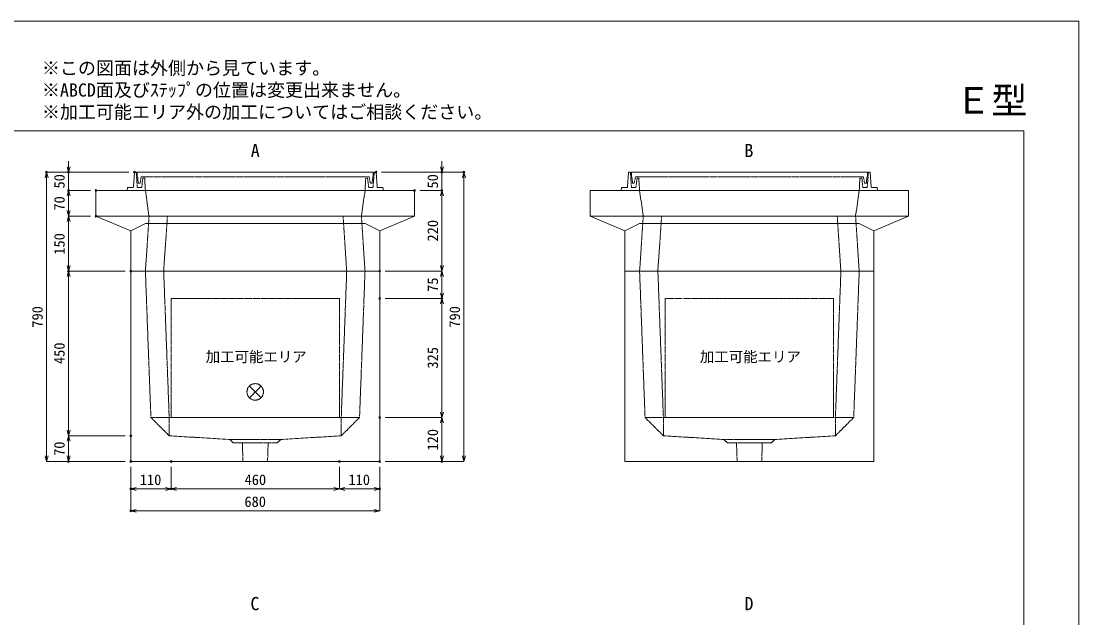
# Model space of a CAD drawing. Units: millimetres, scale not verified. Extents: x -2228 to 2228, y -1575 to 1575.
# Drawn here: x -662 to 2228, y -55 to 1575 of the extents above; entities that cross this region are included whole.
import ezdxf
from ezdxf.enums import TextEntityAlignment as Align

# ---------------------------------------------------------------- set-up
doc = ezdxf.new("R2010")
doc.units = ezdxf.units.MM
doc.header["$LTSCALE"] = 10
doc.header["$PDMODE"] = 32
doc.header["$PDSIZE"] = 5
doc.linetypes.add('LONG_DASHED1', pattern=[7, 6, -1])
doc.linetypes.add('LONG_DOUBLE_CHAIN', pattern=[21.8, 18, -1, 0.6, -0.6, 0.6, -1])
for name, color, linetype, lineweight in [('0-0_D-TTL', 7, 'Continuous', 9), ('0-1_Defpoints', 7, 'Continuous', 9), ('0-3_D-TTL-TXT', 7, 'Continuous', 9), ('0-4_D-STR-TXT', 7, 'Continuous', 9), ('0-5_D-STR', 7, 'LONG_DASHED1', 9), ('0-7_D-STR-DIM', 3, 'Continuous', 9), ('0-8_0', 7, 'Continuous', 9), ('0-9_D-STR-STR5', 1, 'LONG_DOUBLE_CHAIN', 9), ('0-A_D-STR-STR4', 134, 'LONG_DASHED1', 9)]:
    doc.layers.add(name, color=color, linetype=linetype, lineweight=lineweight)
doc.styles.add('ＭＳ ゴシック', font='')
doc.styles.get('ＭＳ ゴシック').set_extended_font_data('MS Gothic')

# ---------------------------------------------------------------- blocks, each defined once
blk = doc.blocks.new('A$C4DE05FD1')
at = {"layer": '0-0_D-TTL', "color": 134}
for p, q in [((2000, 38000), (57400, 38000)), ((57400, 38000), (57400, 2000))]:
    blk.add_line(p, q, dxfattribs=at)
at = {"layer": '0-1_Defpoints', "color": 134}
for p, q in [((0, 42000), (59400, 42000)), ((59400, 42000), (59400, 0))]:
    blk.add_line(p, q, dxfattribs=at)
at = {"layer": '0-3_D-TTL-TXT', "style": 'ＭＳ ゴシック'}
for s, p in [('※この図面は外側から見ています。', (21630.5, 39907.8)), ('※ABCD面及びｽﾃｯﾌﾟの位置は変更出来ません。', (21630.5, 39107.8)), ('※加工可能エリア外の加工についてはご相談ください。', (21630.5, 38307.8))]:
    blk.add_text(s, height=481.1, dxfattribs=at).set_placement(p, align=Align.BOTTOM_LEFT)
blk = doc.blocks.new('A$C31CA379A')
at = {"layer": '0-4_D-STR-TXT', "style": 'ＭＳ ゴシック'}
for s, p in [('A', (-162.9, -1095.3)), ('B', (17819.3, -1095.3)), ('C', (-175.7, -17595.3)), ('D', (17819.3, -17595.3))]:
    blk.add_text(s, height=481.1, dxfattribs=at).set_placement(p, align=Align.BOTTOM_LEFT)
blk = doc.blocks.new('A$C02F34EA9')
at = {"layer": '0-5_D-STR', "linetype": 'Continuous'}
for p, q in [((-4350, 2200), (4350, 2200)), ((-4350, 1500), (-4350, 2200)), ((4350, 2200), (4350, 1500)), ((-4350, 1500), (4350, 1500)), ((-3400, 1100), (-4350, 1500)), ((3400, 1100), (4350, 1500)), ((-3400, 1100), (-3000, 1300)), ((-3000, 1300), (3000, 1300)), ((3400, 1100), (3000, 1300)), ((-3400, 0), (-3400, 1100)), ((3400, 0), (3400, 1100)), ((-3400, 0), (3400, 0))]:
    blk.add_line(p, q, dxfattribs=at)
at = {"layer": '0-5_D-STR'}
for p, q in [((-3000, 2200), (-2900, 1500)), ((3000, 2200), (2900, 1500)), ((-2900, 1500), (-3000, 0)), ((-2400, 1500), (-2500, 0)), ((2400, 1500), (2500, 0)), ((2900, 1500), (3000, 0))]:
    blk.add_line(p, q, dxfattribs=at)
blk = doc.blocks.new('_Open30')
at = {"layer": '0-8_0'}
blk.add_line((0, 0), (-10, 0), dxfattribs=at)
blk.add_lwpolyline([(-10, 2.679), (0, 0), (-10, -2.679)], dxfattribs=at)
blk = doc.blocks.new('A$C2C09266F')
at = {"layer": '0-5_D-STR', "linetype": 'Continuous'}
for p in [(-3400, 0), (3400, -5200)]:
    blk.add_line(p, (3400, 0), dxfattribs=at)
at = {"layer": '0-5_D-STR'}
for p, q in [((-3000, 0), (-2850, -4000)), ((-2500, 0), (-2350, -4000)), ((2500, 0), (2350, -4000)), ((3000, 0), (2850, -4000)), ((-2350, -4500), (-2850, -4000)), ((-2850, -4000), (2850, -4000)), ((-2350, -4500), (-2350, -4000)), ((2350, -4500), (2850, -4000)), ((2350, -4500), (2350, -4000)), ((-2350, -4500), (-700, -4600)), ((-600, -4690), (-700, -4600)), ((-700, -4600), (700, -4600)), ((600, -4690), (700, -4600)), ((2350, -4500), (700, -4600)), ((-600, -4690), (600, -4690)), ((-336.2, -5200), (-352.5, -4690)), ((336.2, -5200), (352.5, -4690))]:
    blk.add_line(p, q, dxfattribs=at)
at = {"layer": '0-5_D-STR', "linetype": 'Continuous'}
blk.add_lwpolyline([(3400, -5200), (-3400, -5200), (-3400, 0)], dxfattribs=at)
at = {"layer": '0-9_D-STR-STR5'}
for p, q in [((2300, -750), (2300, -4000)), ((2300, -4000), (-2300, -4000))]:
    blk.add_line(p, q, dxfattribs=at)
blk.add_lwpolyline([(2300, -750), (-2300, -750), (-2300, -4000)], dxfattribs=at)
blk = doc.blocks.new('A$C269A4DFD')
at = {"layer": '0-A_D-STR-STR4', "linetype": 'Continuous'}
for p, q in [((-3300, 500), (-3327.8, 98.6)), ((-3250, 500), (-3300, 500)), ((-3225, 500), (3225, 500)), ((-3490, 80), (-3500, 0)), ((-3500, 0), (3500, 0)), ((-3347.8, 80), (-3490, 80))]:
    blk.add_line(p, q, dxfattribs=at)
at = {"layer": '0-A_D-STR-STR4'}
for p, q in [((-3221.3, 98.6), (-3250, 500)), ((-3225, 500), (-3225, 370)), ((-3225, 370), (-3219.2, 370)), ((-3209.2, 360.9), (-3195, 200)), ((-3145, 200), (-3115, 370)), ((-3115, 370), (3115, 370)), ((-3070, 340), (-3098, 97.7)), ((-3020, 340), (-3070, 340)), ((-3000, 0), (-3020, 340)), ((3221.3, 98.6), (3250, 500)), ((-3117.8, 80), (-3201.4, 80)), ((-3195, 200), (-3145, 200)), ((3117.8, 80), (3201.4, 80))]:
    blk.add_line(p, q, dxfattribs=at)
for points in [[(3000, 0), (3020, 340), (3070, 340), (3098, 97.7)], [(3209.2, 360.9), (3195, 200), (3145, 200), (3115, 370)], [(3225, 500), (3225, 370), (3219.2, 370)]]:
    blk.add_lwpolyline(points, dxfattribs=at)
at = {"layer": '0-A_D-STR-STR4', "linetype": 'Continuous'}
for points in [[(3250, 500), (3300, 500), (3327.8, 98.6)], [(3347.8, 80), (3490, 80), (3500, 0)]]:
    blk.add_lwpolyline(points, dxfattribs=at)
at = {"layer": '0-A_D-STR-STR4'}
for centre, radius, start, end in [((-3219.2, 360), 10, 5.04245, 90), ((3219.2, 360), 10, 90, 174.95755), ((-3201.4, 100), 20, 184.08562, 270), ((-3117.8, 100), 20, 270, 353.41806), ((3117.8, 100), 20, 186.58194, 270), ((3201.4, 100), 20, 270, 355.91438)]:
    blk.add_arc(centre, radius, start, end, dxfattribs=at)
at = {"layer": '0-A_D-STR-STR4', "linetype": 'Continuous'}
for centre, start, end in [((-3347.8, 100), 270, 356.0372), ((3347.8, 100), 183.9628, 270)]:
    blk.add_arc(centre, 20, start, end, dxfattribs=at)
blk = doc.blocks.new('A$C1C640AAB')
at = {"layer": '0-9_D-STR-STR5'}
for p, q in [((-159.1, -159.1), (159.1, 159.1)), ((-159.1, 159.1), (159.1, -159.1))]:
    blk.add_line(p, q, dxfattribs=at)
blk.add_circle((0, 0), 225, dxfattribs=at)
blk = doc.blocks.new('A$Cc86305b7')
at = {"layer": '0-5_D-STR'}
blk.add_blockref('A$C2C09266F', (0, 0), dxfattribs=at)
at = {"layer": '0-9_D-STR-STR5'}
blk.add_blockref('A$C1C640AAB', (0, -3300), dxfattribs=at)

msp = doc.modelspace()

# ---------------------------------------------------------------- linework, layer by layer
at = {"layer": '0-1_Defpoints'}
for p in [(-592.5, 1162.5), (-532.5, 1162.5), (-352.5, 1162.5), (307.5, 1162.5), (487.5, 1162.5), (547.5, 1162.5), (-532.5, 1112.5), (-457.5, 1112.5), (412.5, 1112.5), (487.5, 1112.5), (-457.5, 1042.5), (-532.5, 892.5), (-362.5, 892.5), (317.5, 892.5), (317.5, 892.5), (317.5, 817.5), (487.5, 817.5), (317.5, 492.5), (-362.5, 442.5), (-532.5, 372.5), (-362.5, 372.5), (-362.5, 372.5), (-252.5, 372.5), (207.5, 372.5), (317.5, 372.5), (317.5, 372.5), (487.5, 372.5), (-362.5, 297.5), (-252.5, 297.5), (317.5, 297.5), (-362.5, 237.5)]:
    msp.add_point(p, dxfattribs=at)
at = {"layer": '0-7_D-STR-DIM'}
for p, q in [((-532.5, 1177.5), (-532.5, 1192.5)), ((487.5, 1177.5), (487.5, 1192.5)), ((-367.5, 1162.5), (-592.5, 1162.5)), ((-367.5, 1162.5), (-532.5, 1162.5)), ((-532.5, 1112.5), (-532.5, 1162.5)), ((322.5, 1162.5), (487.5, 1162.5)), ((322.5, 1162.5), (547.5, 1162.5)), ((487.5, 1112.5), (487.5, 1162.5)), ((-592.5, 387.5), (-592.5, 1147.5)), ((547.5, 387.5), (547.5, 1147.5)), ((-472.5, 1112.5), (-532.5, 1112.5)), ((-472.5, 1112.5), (-532.5, 1112.5)), ((427.5, 1112.5), (487.5, 1112.5)), ((427.5, 1112.5), (487.5, 1112.5)), ((-532.5, 1097.5), (-532.5, 1082.5)), ((-532.5, 1057.5), (-532.5, 1097.5)), ((487.5, 1097.5), (487.5, 1082.5)), ((487.5, 907.5), (487.5, 1097.5)), ((-472.5, 1042.5), (-532.5, 1042.5)), ((-472.5, 1042.5), (-532.5, 1042.5)), ((-532.5, 1027.5), (-532.5, 907.5)), ((-377.5, 892.5), (-532.5, 892.5)), ((-377.5, 892.5), (-532.5, 892.5)), ((-532.5, 457.5), (-532.5, 877.5)), ((332.5, 892.5), (487.5, 892.5)), ((332.5, 892.5), (487.5, 892.5)), ((487.5, 877.5), (487.5, 832.5)), ((332.5, 817.5), (487.5, 817.5)), ((332.5, 817.5), (487.5, 817.5)), ((487.5, 507.5), (487.5, 802.5)), ((332.5, 492.5), (487.5, 492.5)), ((332.5, 492.5), (487.5, 492.5)), ((487.5, 477.5), (487.5, 387.5)), ((-377.5, 442.5), (-532.5, 442.5)), ((-377.5, 442.5), (-532.5, 442.5)), ((-532.5, 427.5), (-532.5, 387.5)), ((-377.5, 372.5), (-592.5, 372.5)), ((-377.5, 372.5), (-532.5, 372.5)), ((-362.5, 357.5), (-362.5, 237.5)), ((-362.5, 357.5), (-362.5, 297.5)), ((-252.5, 357.5), (-252.5, 297.5)), ((-252.5, 357.5), (-252.5, 297.5)), ((207.5, 357.5), (207.5, 297.5)), ((207.5, 357.5), (207.5, 297.5)), ((317.5, 357.5), (317.5, 297.5)), ((317.5, 357.5), (317.5, 237.5)), ((332.5, 372.5), (547.5, 372.5)), ((332.5, 372.5), (487.5, 372.5)), ((-267.5, 297.5), (-347.5, 297.5)), ((192.5, 297.5), (-237.5, 297.5)), ((222.5, 297.5), (302.5, 297.5)), ((302.5, 237.5), (-347.5, 237.5))]:
    msp.add_line(p, q, dxfattribs=at)

# ---------------------------------------------------------------- block references
at = {"layer": '0-0_D-TTL', "xscale": 0.075, "yscale": 0.075}
msp.add_blockref('A$C4DE05FD1', (-2227.5, -1575), dxfattribs=at)
at = {"layer": '0-4_D-STR-TXT', "xscale": 0.075, "yscale": 0.075}
msp.add_blockref('A$C31CA379A', (-22.5, 1275), dxfattribs=at)
at = {"layer": '0-5_D-STR', "xscale": 0.1, "yscale": 0.1}
for name, p in [('A$C02F34EA9', (-22.5, 892.5)), ('A$C02F34EA9', (1327.5, 892.5)), ('A$Cc86305b7', (-22.5, 892.5)), ('A$C2C09266F', (1327.5, 892.5))]:
    msp.add_blockref(name, p, dxfattribs=at)
at = {"layer": '0-7_D-STR-DIM', "xscale": 1.5, "yscale": 1.5}
for p, rotation in [((-592.5, 1162.5), 90), ((-532.5, 1162.5), 270), ((487.5, 1162.5), 270), ((547.5, 1162.5), 90), ((-532.5, 1112.5), 90), ((-532.5, 1112.5), 90), ((487.5, 1112.5), 90), ((487.5, 1112.5), 90), ((-532.5, 1042.5), 270), ((-532.5, 1042.5), 90), ((-532.5, 892.5), 270), ((487.5, 892.5), 270), ((-532.5, 892.5), 90), ((487.5, 892.5), 90), ((487.5, 817.5), 270), ((487.5, 817.5), 90), ((487.5, 492.5), 270), ((487.5, 492.5), 90), ((-532.5, 442.5), 270), ((-532.5, 442.5), 90), ((-592.5, 372.5), 270), ((-532.5, 372.5), 270), ((487.5, 372.5), 270), ((547.5, 372.5), 270), ((-362.5, 297.5), 180), ((-252.5, 297.5), 180), ((207.5, 297.5), 180), ((-362.5, 237.5), 180)]:
    msp.add_blockref('_Open30', p, dxfattribs=dict(at, rotation=rotation))
for p in [(-252.5, 297.5), (207.5, 297.5), (317.5, 297.5), (317.5, 237.5)]:
    msp.add_blockref('_Open30', p, dxfattribs=at)
at = {"layer": '0-A_D-STR-STR4', "xscale": 0.1, "yscale": 0.1}
for p in [(-22.5, 1112.5), (1327.5, 1112.5)]:
    msp.add_blockref('A$C269A4DFD', p, dxfattribs=at)

# ---------------------------------------------------------------- texts
at = {"layer": '0-3_D-TTL-TXT', "style": 'ＭＳ ゴシック'}
msp.add_text('Ｅ型', height=72.16, dxfattribs=at).set_placement((1889.81, 1300.91), align=Align.BOTTOM_LEFT)
at = {"layer": '0-7_D-STR-DIM', "style": 'ＭＳ ゴシック'}
for s, p in [('50', (-534.45, 1117.93)), ('50', (485.55, 1117.93)), ('70', (-534.45, 1057.55)), ('220', (485.55, 973.1)), ('150', (-534.45, 937.11)), ('75', (485.55, 835.44)), ('790', (-594.45, 737.8)), ('790', (545.55, 737.8)), ('450', (-534.45, 638.4)), ('325', (485.55, 626.07)), ('120', (485.55, 402.11)), ('70', (-534.45, 387.55))]:
    msp.add_text(s, height=28.89, rotation=90, dxfattribs=at).set_placement(p, align=Align.BOTTOM_LEFT)
for s, p in [('110', (-337.89, 299.45)), ('460', (-51.6, 299.45)), ('110', (232.11, 299.45)), ('680', (-52.05, 239.45))]:
    msp.add_text(s, height=28.89, dxfattribs=at).set_placement(p, align=Align.BOTTOM_LEFT)
at = {"layer": '0-9_D-STR-STR5', "style": 'ＭＳ ゴシック'}
for p in [(-157.84, 635.18), (1192.16, 635.18)]:
    msp.add_text('加工可能エリア', height=28.89, dxfattribs=at).set_placement(p, align=Align.BOTTOM_LEFT)

doc.saveas('drawing.dxf')
